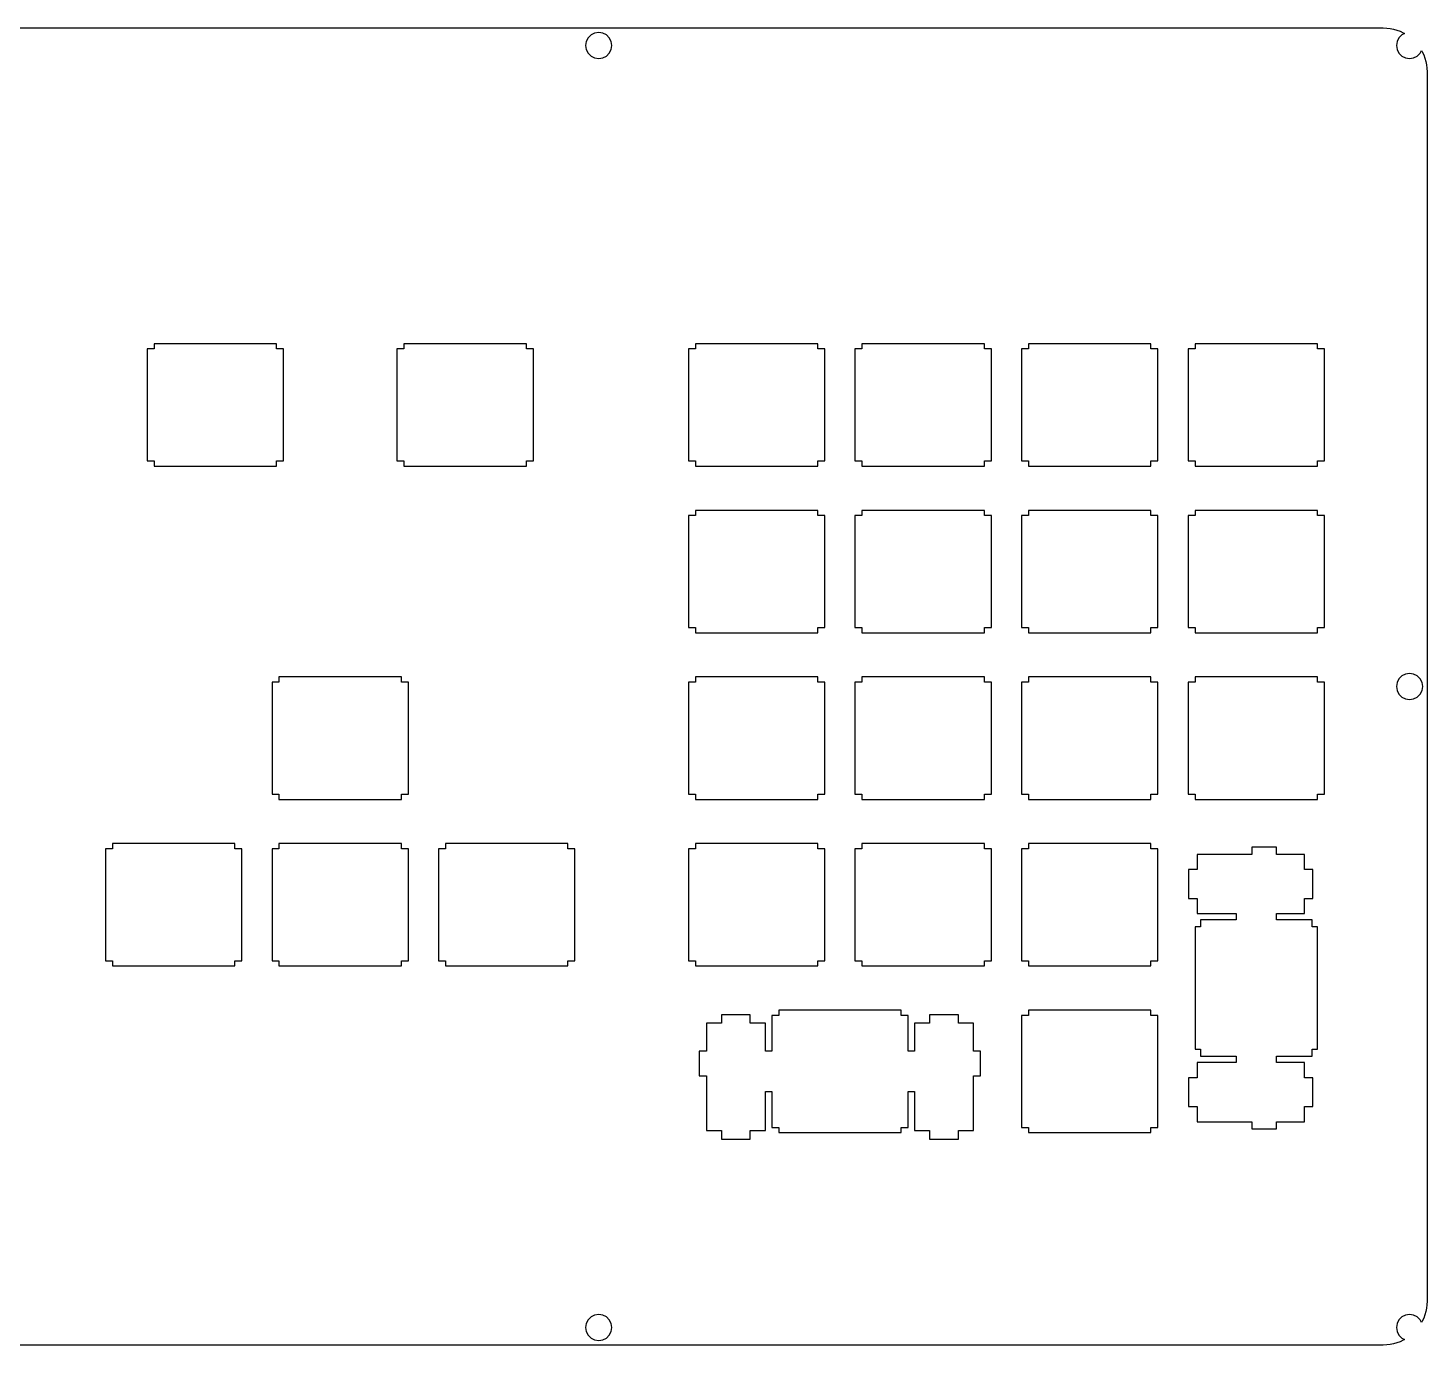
# Model space of a CAD drawing. Extents: x 0 to 468, y 0 to 151.
# Drawn here: x 307.8 to 467.8, y 0.3 to 150.9 of the extents above; entities that cross this region are included whole.
import ezdxf

# ---------------------------------------------------------------- set-up
doc = ezdxf.new("R2010")
doc.units = 0
doc.layers.get('0').update_dxf_attribs({"linetype": 'CONTINUOUS'})

msp = doc.modelspace()

# ---------------------------------------------------------------- linework, layer by layer
at = {"color": 0}
for p, q in [((5.09598, 150.894), (462.77, 150.894)), ((462.77, 150.894), (463.165, 150.879)), ((463.165, 150.879), (463.554, 150.832)), ((463.554, 150.832), (463.938, 150.756)), ((463.938, 150.756), (464.316, 150.65)), ((464.316, 150.65), (464.682, 150.513)), ((464.682, 150.513), (465.042, 150.35)), ((371.609, 149.357), (371.535, 148.893)), ((371.535, 148.893), (371.609, 148.43)), ((371.821, 149.775), (371.609, 149.357)), ((372.156, 150.107), (371.821, 149.775)), ((372.572, 150.32), (372.156, 150.107)), ((373.034, 150.394), (372.572, 150.32)), ((373.5, 150.32), (373.034, 150.394)), ((373.916, 150.107), (373.5, 150.32)), ((374.248, 149.775), (373.916, 150.107)), ((374.463, 149.357), (374.248, 149.775)), ((374.537, 148.893), (374.463, 149.357)), ((374.463, 148.43), (374.537, 148.893)), ((464.344, 149.357), (464.273, 148.893)), ((464.273, 148.893), (464.344, 148.43)), ((464.559, 149.775), (464.344, 149.357)), ((464.891, 150.107), (464.559, 149.775)), ((465.194, 150.264), (464.891, 150.107)), ((465.042, 150.35), (465.194, 150.264)), ((371.609, 148.43), (371.821, 148.012)), ((371.821, 148.012), (372.156, 147.68)), ((372.156, 147.68), (372.572, 147.468)), ((372.572, 147.468), (373.034, 147.394)), ((373.034, 147.394), (373.5, 147.468)), ((373.5, 147.468), (373.916, 147.68)), ((373.916, 147.68), (374.248, 148.012)), ((374.248, 148.012), (374.463, 148.43)), ((464.344, 148.43), (464.559, 148.012)), ((464.559, 148.012), (464.891, 147.68)), ((464.891, 147.68), (465.307, 147.468)), ((465.307, 147.468), (465.773, 147.394)), ((465.773, 147.394), (466.235, 147.468)), ((466.235, 147.468), (466.651, 147.68)), ((466.651, 147.68), (466.983, 148.012)), ((466.983, 148.012), (467.141, 148.317)), ((467.141, 148.317), (467.226, 148.164)), ((467.226, 148.164), (467.392, 147.807)), ((467.392, 147.807), (467.526, 147.439)), ((467.526, 147.439), (467.632, 147.061)), ((467.632, 147.061), (467.709, 146.677)), ((467.709, 146.677), (467.755, 146.287)), ((467.755, 146.287), (467.769, 145.893)), ((467.769, 145.893), (467.769, 5.30684)), ((322.182, 114.194), (321.382, 114.194)), ((321.382, 114.194), (321.382, 101.393)), ((322.182, 114.793), (322.182, 114.194)), ((336.182, 114.793), (322.182, 114.793)), ((336.182, 114.194), (336.182, 114.793)), ((336.983, 114.194), (336.182, 114.194)), ((336.983, 101.393), (336.983, 114.194)), ((350.757, 114.194), (349.957, 114.194)), ((349.957, 114.194), (349.957, 101.393)), ((350.757, 114.793), (350.757, 114.194)), ((364.758, 114.793), (350.757, 114.793)), ((364.758, 114.194), (364.758, 114.793)), ((365.559, 114.194), (364.758, 114.194)), ((365.559, 101.393), (365.559, 114.194)), ((384.094, 114.194), (383.297, 114.194)), ((383.297, 114.194), (383.297, 101.393)), ((384.094, 114.793), (384.094, 114.194)), ((398.096, 114.793), (384.094, 114.793)), ((398.096, 114.194), (398.096, 114.793)), ((398.896, 114.194), (398.096, 114.194)), ((398.896, 101.393), (398.896, 114.194)), ((403.144, 114.194), (402.347, 114.194)), ((402.347, 114.194), (402.347, 101.393)), ((403.144, 114.793), (403.144, 114.194)), ((417.146, 114.793), (403.144, 114.793)), ((417.146, 114.194), (417.146, 114.793)), ((417.946, 114.194), (417.146, 114.194)), ((417.946, 101.393), (417.946, 114.194)), ((422.194, 114.194), (421.397, 114.194)), ((421.397, 114.194), (421.397, 101.393)), ((422.194, 114.793), (422.194, 114.194)), ((436.196, 114.793), (422.194, 114.793)), ((436.196, 114.194), (436.196, 114.793)), ((436.996, 114.194), (436.196, 114.194)), ((436.996, 101.393), (436.996, 114.194)), ((441.244, 114.194), (440.447, 114.194)), ((440.447, 114.194), (440.447, 101.393)), ((441.244, 114.793), (441.244, 114.194)), ((455.246, 114.793), (441.244, 114.793)), ((455.246, 114.194), (455.246, 114.793)), ((456.046, 114.194), (455.246, 114.194)), ((456.046, 101.393), (456.046, 114.194)), ((321.382, 101.393), (322.182, 101.393)), ((322.182, 101.393), (322.182, 100.794)), ((336.182, 100.794), (336.182, 101.393)), ((336.182, 101.393), (336.983, 101.393)), ((349.957, 101.393), (350.757, 101.393)), ((350.757, 101.393), (350.757, 100.794)), ((364.758, 100.794), (364.758, 101.393)), ((364.758, 101.393), (365.559, 101.393)), ((383.297, 101.393), (384.094, 101.393)), ((384.094, 101.393), (384.094, 100.794)), ((398.096, 100.794), (398.096, 101.393)), ((398.096, 101.393), (398.896, 101.393)), ((402.347, 101.393), (403.144, 101.393)), ((403.144, 101.393), (403.144, 100.794)), ((417.146, 100.794), (417.146, 101.393)), ((417.146, 101.393), (417.946, 101.393)), ((421.397, 101.393), (422.194, 101.393)), ((422.194, 101.393), (422.194, 100.794)), ((436.196, 100.794), (436.196, 101.393)), ((436.196, 101.393), (436.996, 101.393)), ((440.447, 101.393), (441.244, 101.393)), ((441.244, 101.393), (441.244, 100.794)), ((455.246, 100.794), (455.246, 101.393)), ((455.246, 101.393), (456.046, 101.393)), ((322.182, 100.794), (336.182, 100.794)), ((350.757, 100.794), (364.758, 100.794)), ((384.094, 100.794), (398.096, 100.794)), ((403.144, 100.794), (417.146, 100.794)), ((422.194, 100.794), (436.196, 100.794)), ((441.244, 100.794), (455.246, 100.794)), ((384.094, 95.1438), (383.297, 95.1438)), ((383.297, 95.1438), (383.297, 82.3433)), ((384.094, 95.7432), (384.094, 95.1438)), ((398.096, 95.7432), (384.094, 95.7432)), ((398.096, 95.1438), (398.096, 95.7432)), ((398.896, 95.1438), (398.096, 95.1438)), ((398.896, 82.3433), (398.896, 95.1438)), ((403.144, 95.1438), (402.347, 95.1438)), ((402.347, 95.1438), (402.347, 82.3433)), ((403.144, 95.7432), (403.144, 95.1438)), ((417.146, 95.7432), (403.144, 95.7432)), ((417.146, 95.1438), (417.146, 95.7432)), ((417.946, 95.1438), (417.146, 95.1438)), ((417.946, 82.3433), (417.946, 95.1438)), ((422.194, 95.1438), (421.397, 95.1438)), ((421.397, 95.1438), (421.397, 82.3433)), ((422.194, 95.7432), (422.194, 95.1438)), ((436.196, 95.7432), (422.194, 95.7432)), ((436.196, 95.1438), (436.196, 95.7432)), ((436.996, 95.1438), (436.196, 95.1438)), ((436.996, 82.3433), (436.996, 95.1438)), ((441.244, 95.1438), (440.447, 95.1438)), ((440.447, 95.1438), (440.447, 82.3433)), ((441.244, 95.7432), (441.244, 95.1438)), ((455.246, 95.7432), (441.244, 95.7432)), ((455.246, 95.1438), (455.246, 95.7432)), ((456.046, 95.1438), (455.246, 95.1438)), ((456.046, 82.3433), (456.046, 95.1438)), ((383.297, 82.3433), (384.094, 82.3433)), ((384.094, 82.3433), (384.094, 81.7439)), ((384.094, 81.7439), (398.096, 81.7439)), ((398.096, 81.7439), (398.096, 82.3433)), ((398.096, 82.3433), (398.896, 82.3433)), ((402.347, 82.3433), (403.144, 82.3433)), ((403.144, 82.3433), (403.144, 81.7439)), ((403.144, 81.7439), (417.146, 81.7439)), ((417.146, 81.7439), (417.146, 82.3433)), ((417.146, 82.3433), (417.946, 82.3433)), ((421.397, 82.3433), (422.194, 82.3433)), ((422.194, 82.3433), (422.194, 81.7439)), ((422.194, 81.7439), (436.196, 81.7439)), ((436.196, 81.7439), (436.196, 82.3433)), ((436.196, 82.3433), (436.996, 82.3433)), ((440.447, 82.3433), (441.244, 82.3433)), ((441.244, 82.3433), (441.244, 81.7439)), ((441.244, 81.7439), (455.246, 81.7439)), ((455.246, 81.7439), (455.246, 82.3433)), ((455.246, 82.3433), (456.046, 82.3433)), ((464.891, 76.8145), (464.559, 76.4826)), ((465.307, 77.0269), (464.891, 76.8145)), ((465.773, 77.0999), (465.307, 77.0269)), ((466.235, 77.0269), (465.773, 77.0999)), ((466.651, 76.8145), (466.235, 77.0269)), ((466.983, 76.4826), (466.651, 76.8145)), ((336.47, 76.0938), (335.671, 76.0938)), ((335.671, 76.0938), (335.671, 63.2933)), ((336.47, 76.6932), (336.47, 76.0938)), ((350.471, 76.6932), (336.47, 76.6932)), ((350.471, 76.0938), (350.471, 76.6932)), ((351.27, 76.0938), (350.471, 76.0938)), ((351.27, 63.2933), (351.27, 76.0938)), ((384.094, 76.0938), (383.297, 76.0938)), ((383.297, 76.0938), (383.297, 63.2933)), ((384.094, 76.6932), (384.094, 76.0938)), ((398.096, 76.6932), (384.094, 76.6932)), ((398.096, 76.0938), (398.096, 76.6932)), ((398.896, 76.0938), (398.096, 76.0938)), ((398.896, 63.2933), (398.896, 76.0938)), ((403.144, 76.0938), (402.347, 76.0938)), ((402.347, 76.0938), (402.347, 63.2933)), ((403.144, 76.6932), (403.144, 76.0938)), ((417.146, 76.6932), (403.144, 76.6932)), ((417.146, 76.0938), (417.146, 76.6932)), ((417.946, 76.0938), (417.146, 76.0938)), ((417.946, 63.2933), (417.946, 76.0938)), ((422.194, 76.0938), (421.397, 76.0938)), ((421.397, 76.0938), (421.397, 63.2933)), ((422.194, 76.6932), (422.194, 76.0938)), ((436.196, 76.6932), (422.194, 76.6932)), ((436.196, 76.0938), (436.196, 76.6932)), ((436.996, 76.0938), (436.196, 76.0938)), ((436.996, 63.2933), (436.996, 76.0938)), ((441.244, 76.0938), (440.447, 76.0938)), ((440.447, 76.0938), (440.447, 63.2933)), ((441.244, 76.6932), (441.244, 76.0938)), ((455.246, 76.6932), (441.244, 76.6932)), ((455.246, 76.0938), (455.246, 76.6932)), ((456.046, 76.0938), (455.246, 76.0938)), ((456.046, 63.2933), (456.046, 76.0938)), ((464.344, 76.0649), (464.273, 75.6006)), ((464.273, 75.6006), (464.344, 75.1374)), ((464.559, 76.4826), (464.344, 76.0649)), ((467.198, 76.0649), (466.983, 76.4826)), ((467.272, 75.6006), (467.198, 76.0649)), ((467.198, 75.1374), (467.272, 75.6006)), ((464.344, 75.1374), (464.559, 74.7201)), ((464.559, 74.7201), (464.891, 74.3878)), ((464.891, 74.3878), (465.307, 74.1743)), ((465.307, 74.1743), (465.773, 74.0999)), ((465.773, 74.0999), (466.235, 74.1743)), ((466.235, 74.1743), (466.651, 74.3878)), ((466.651, 74.3878), (466.983, 74.7201)), ((466.983, 74.7201), (467.198, 75.1374)), ((335.671, 63.2933), (336.47, 63.2933)), ((336.47, 63.2933), (336.47, 62.6939)), ((336.47, 62.6939), (350.471, 62.6939)), ((350.471, 62.6939), (350.471, 63.2933)), ((350.471, 63.2933), (351.27, 63.2933)), ((383.297, 63.2933), (384.094, 63.2933)), ((384.094, 63.2933), (384.094, 62.6939)), ((384.094, 62.6939), (398.096, 62.6939)), ((398.096, 62.6939), (398.096, 63.2933)), ((398.096, 63.2933), (398.896, 63.2933)), ((402.347, 63.2933), (403.144, 63.2933)), ((403.144, 63.2933), (403.144, 62.6939)), ((403.144, 62.6939), (417.146, 62.6939)), ((417.146, 62.6939), (417.146, 63.2933)), ((417.146, 63.2933), (417.946, 63.2933)), ((421.397, 63.2933), (422.194, 63.2933)), ((422.194, 63.2933), (422.194, 62.6939)), ((422.194, 62.6939), (436.196, 62.6939)), ((436.196, 62.6939), (436.196, 63.2933)), ((436.196, 63.2933), (436.996, 63.2933)), ((440.447, 63.2933), (441.244, 63.2933)), ((441.244, 63.2933), (441.244, 62.6939)), ((441.244, 62.6939), (455.246, 62.6939)), ((455.246, 62.6939), (455.246, 63.2933)), ((455.246, 63.2933), (456.046, 63.2933)), ((317.42, 57.6432), (317.42, 57.0438)), ((331.421, 57.6432), (317.42, 57.6432)), ((331.421, 57.0438), (331.421, 57.6432)), ((336.47, 57.6432), (336.47, 57.0438)), ((350.471, 57.6432), (336.47, 57.6432)), ((350.471, 57.0438), (350.471, 57.6432)), ((355.519, 57.6432), (355.519, 57.0438)), ((369.521, 57.6432), (355.519, 57.6432)), ((369.521, 57.0438), (369.521, 57.6432)), ((384.094, 57.6432), (384.094, 57.0438)), ((398.096, 57.6432), (384.094, 57.6432)), ((398.096, 57.0438), (398.096, 57.6432)), ((403.144, 57.6432), (403.144, 57.0438)), ((417.146, 57.6432), (403.144, 57.6432)), ((417.146, 57.0438), (417.146, 57.6432)), ((422.194, 57.6432), (422.194, 57.0438)), ((436.196, 57.6432), (422.194, 57.6432)), ((436.196, 57.0438), (436.196, 57.6432)), ((317.42, 57.0438), (316.621, 57.0438)), ((316.621, 57.0438), (316.621, 44.2433)), ((332.22, 57.0438), (331.421, 57.0438)), ((332.22, 44.2433), (332.22, 57.0438)), ((336.47, 57.0438), (335.671, 57.0438)), ((335.671, 57.0438), (335.671, 44.2433)), ((351.27, 57.0438), (350.471, 57.0438)), ((351.27, 44.2433), (351.27, 57.0438)), ((355.519, 57.0438), (354.722, 57.0438)), ((354.722, 57.0438), (354.722, 44.2433)), ((370.321, 57.0438), (369.521, 57.0438)), ((370.321, 44.2433), (370.321, 57.0438)), ((384.094, 57.0438), (383.297, 57.0438)), ((383.297, 57.0438), (383.297, 44.2433)), ((398.896, 57.0438), (398.096, 57.0438)), ((398.896, 44.2433), (398.896, 57.0438)), ((403.144, 57.0438), (402.347, 57.0438)), ((402.347, 57.0438), (402.347, 44.2433)), ((417.946, 57.0438), (417.146, 57.0438)), ((417.946, 44.2433), (417.946, 57.0438)), ((422.194, 57.0438), (421.397, 57.0438)), ((421.397, 57.0438), (421.397, 44.2433)), ((436.996, 57.0438), (436.196, 57.0438)), ((436.996, 44.2433), (436.996, 57.0438)), ((447.746, 56.3933), (441.477, 56.3933)), ((441.477, 56.3933), (441.477, 54.6682)), ((447.746, 57.2188), (447.746, 56.3933)), ((450.547, 57.2188), (447.746, 57.2188)), ((450.547, 56.3933), (450.547, 57.2188)), ((453.775, 56.3933), (450.547, 56.3933)), ((453.775, 54.6682), (453.775, 56.3933)), ((441.477, 54.6682), (440.496, 54.6682)), ((440.496, 54.6682), (440.496, 51.3676)), ((454.695, 54.6682), (453.775, 54.6682)), ((454.695, 51.3676), (454.695, 54.6682)), ((440.496, 51.3676), (441.477, 51.3676)), ((441.477, 51.3676), (441.477, 49.6439)), ((453.775, 49.6439), (453.775, 51.3676)), ((453.775, 51.3676), (454.695, 51.3676)), ((441.477, 49.6439), (445.946, 49.6439)), ((445.946, 49.6439), (445.946, 48.919)), ((450.547, 48.919), (450.547, 49.6439)), ((450.547, 49.6439), (453.775, 49.6439)), ((441.847, 48.1182), (441.244, 48.1182)), ((441.244, 48.1182), (441.244, 34.1188)), ((445.946, 48.919), (441.847, 48.919)), ((441.847, 48.919), (441.847, 48.1182)), ((454.646, 48.919), (450.547, 48.919)), ((454.646, 48.1182), (454.646, 48.919)), ((455.246, 48.1182), (454.646, 48.1182)), ((455.246, 34.1188), (455.246, 48.1182)), ((316.621, 44.2433), (317.42, 44.2433)), ((317.42, 44.2433), (317.42, 43.6439)), ((317.42, 43.6439), (331.421, 43.6439)), ((331.421, 43.6439), (331.421, 44.2433)), ((331.421, 44.2433), (332.22, 44.2433)), ((335.671, 44.2433), (336.47, 44.2433)), ((336.47, 44.2433), (336.47, 43.6439)), ((336.47, 43.6439), (350.471, 43.6439)), ((350.471, 43.6439), (350.471, 44.2433)), ((350.471, 44.2433), (351.27, 44.2433)), ((354.722, 44.2433), (355.519, 44.2433)), ((355.519, 44.2433), (355.519, 43.6439)), ((355.519, 43.6439), (369.521, 43.6439)), ((369.521, 43.6439), (369.521, 44.2433)), ((369.521, 44.2433), (370.321, 44.2433)), ((383.297, 44.2433), (384.094, 44.2433)), ((384.094, 44.2433), (384.094, 43.6439)), ((384.094, 43.6439), (398.096, 43.6439)), ((398.096, 43.6439), (398.096, 44.2433)), ((398.096, 44.2433), (398.896, 44.2433)), ((402.347, 44.2433), (403.144, 44.2433)), ((403.144, 44.2433), (403.144, 43.6439)), ((403.144, 43.6439), (417.146, 43.6439)), ((417.146, 43.6439), (417.146, 44.2433)), ((417.146, 44.2433), (417.946, 44.2433)), ((421.397, 44.2433), (422.194, 44.2433)), ((422.194, 44.2433), (422.194, 43.6439)), ((422.194, 43.6439), (436.196, 43.6439)), ((436.196, 43.6439), (436.196, 44.2433)), ((436.196, 44.2433), (436.996, 44.2433)), ((393.619, 38.5932), (393.619, 37.9938)), ((407.621, 38.5932), (393.619, 38.5932)), ((407.621, 37.9938), (407.621, 38.5932)), ((422.194, 38.5932), (422.194, 37.9938)), ((436.196, 38.5932), (422.194, 38.5932)), ((436.196, 37.9938), (436.196, 38.5932)), ((387.068, 37.1228), (385.346, 37.1228)), ((385.346, 37.1228), (385.346, 33.8928)), ((390.37, 38.0436), (387.068, 38.0436)), ((387.068, 38.0436), (387.068, 37.1228)), ((390.37, 37.1228), (390.37, 38.0436)), ((392.095, 37.1228), (390.37, 37.1228)), ((392.095, 33.8928), (392.095, 37.1228)), ((393.619, 37.9938), (392.818, 37.9938)), ((392.818, 37.9938), (392.818, 33.8928)), ((408.421, 37.9938), (407.621, 37.9938)), ((408.421, 33.8928), (408.421, 37.9938)), ((410.87, 37.1228), (409.145, 37.1228)), ((409.145, 37.1228), (409.145, 33.8928)), ((414.172, 38.0436), (410.87, 38.0436)), ((410.87, 38.0436), (410.87, 37.1228)), ((414.172, 37.1228), (414.172, 38.0436)), ((415.893, 37.1228), (414.172, 37.1228)), ((415.893, 33.8928), (415.893, 37.1228)), ((422.194, 37.9938), (421.393, 37.9938)), ((421.393, 37.9938), (421.393, 25.1947)), ((436.996, 37.9938), (436.196, 37.9938)), ((436.996, 25.1947), (436.996, 37.9938)), ((385.346, 33.8928), (384.521, 33.8928)), ((384.521, 33.8928), (384.521, 31.094)), ((392.818, 33.8928), (392.095, 33.8928)), ((409.145, 33.8928), (408.421, 33.8928)), ((416.719, 33.8928), (415.893, 33.8928)), ((416.719, 31.094), (416.719, 33.8928)), ((441.244, 34.1188), (441.847, 34.1188)), ((441.847, 34.1188), (441.847, 33.3182)), ((454.646, 33.3182), (454.646, 34.1188)), ((454.646, 34.1188), (455.246, 34.1188)), ((445.946, 32.5934), (441.477, 32.5934)), ((441.477, 32.5934), (441.477, 30.8681)), ((441.847, 33.3182), (445.946, 33.3182)), ((445.946, 33.3182), (445.946, 32.5934)), ((450.547, 32.5934), (450.547, 33.3182)), ((450.547, 33.3182), (454.646, 33.3182)), ((453.775, 32.5934), (450.547, 32.5934)), ((453.775, 30.8681), (453.775, 32.5934)), ((384.521, 31.094), (385.346, 31.094)), ((385.346, 31.094), (385.346, 24.824)), ((415.893, 24.824), (415.893, 31.094)), ((415.893, 31.094), (416.719, 31.094)), ((441.477, 30.8681), (440.496, 30.8681)), ((440.496, 30.8681), (440.496, 27.569)), ((454.695, 30.8681), (453.775, 30.8681)), ((454.695, 27.569), (454.695, 30.8681)), ((392.095, 24.824), (392.095, 29.293)), ((392.095, 29.293), (392.818, 29.293)), ((392.818, 29.293), (392.818, 25.1947)), ((408.421, 25.1947), (408.421, 29.293)), ((408.421, 29.293), (409.145, 29.293)), ((409.145, 29.293), (409.145, 24.824)), ((440.496, 27.569), (441.477, 27.569)), ((441.477, 27.569), (441.477, 25.8437)), ((453.775, 25.8437), (453.775, 27.569)), ((453.775, 27.569), (454.695, 27.569)), ((441.477, 25.8437), (447.746, 25.8437)), ((447.746, 25.8437), (447.746, 25.0183)), ((450.547, 25.0183), (450.547, 25.8437)), ((450.547, 25.8437), (453.775, 25.8437)), ((385.346, 24.824), (387.068, 24.824)), ((387.068, 24.824), (387.068, 23.8428)), ((390.37, 23.8428), (390.37, 24.824)), ((390.37, 24.824), (392.095, 24.824)), ((392.818, 25.1947), (393.619, 25.1947)), ((393.619, 25.1947), (393.619, 24.5938)), ((393.619, 24.5938), (407.621, 24.5938)), ((407.621, 24.5938), (407.621, 25.1947)), ((407.621, 25.1947), (408.421, 25.1947)), ((409.145, 24.824), (410.87, 24.824)), ((410.87, 24.824), (410.87, 23.8428)), ((414.172, 23.8428), (414.172, 24.824)), ((414.172, 24.824), (415.893, 24.824)), ((421.393, 25.1947), (422.194, 25.1947)), ((422.194, 25.1947), (422.194, 24.5938)), ((422.194, 24.5938), (436.196, 24.5938)), ((436.196, 24.5938), (436.196, 25.1947)), ((436.196, 25.1947), (436.996, 25.1947)), ((447.746, 25.0183), (450.547, 25.0183)), ((387.068, 23.8428), (390.37, 23.8428)), ((410.87, 23.8428), (414.172, 23.8428)), ((467.755, 4.91546), (467.709, 4.52547)), ((467.769, 5.30684), (467.755, 4.91546)), ((372.156, 3.52089), (371.821, 3.18878)), ((372.572, 3.73447), (372.156, 3.52089)), ((373.034, 3.80753), (372.572, 3.73447)), ((373.5, 3.73447), (373.034, 3.80753)), ((373.916, 3.52089), (373.5, 3.73447)), ((374.248, 3.18878), (373.916, 3.52089)), ((464.891, 3.52089), (464.559, 3.18878)), ((465.307, 3.73447), (464.891, 3.52089)), ((465.773, 3.80753), (465.307, 3.73447)), ((466.235, 3.73447), (465.773, 3.80753)), ((466.651, 3.52089), (466.235, 3.73447)), ((466.983, 3.18878), (466.651, 3.52089)), ((467.392, 3.39411), (467.226, 3.03857)), ((467.526, 3.76206), (467.392, 3.39411)), ((467.632, 4.14101), (467.526, 3.76206)), ((467.709, 4.52547), (467.632, 4.14101)), ((371.609, 2.77124), (371.535, 2.30684)), ((371.535, 2.30684), (371.609, 1.84381)), ((371.821, 3.18878), (371.609, 2.77124)), ((371.609, 1.84381), (371.821, 1.42627)), ((374.463, 2.77124), (374.248, 3.18878)), ((374.248, 1.42627), (374.463, 1.84381)), ((374.537, 2.30684), (374.463, 2.77124)), ((374.463, 1.84381), (374.537, 2.30684)), ((464.344, 2.77124), (464.273, 2.30684)), ((464.273, 2.30684), (464.344, 1.84381)), ((464.559, 3.18878), (464.344, 2.77124)), ((464.344, 1.84381), (464.559, 1.42627)), ((467.141, 2.88423), (466.983, 3.18878)), ((467.226, 3.03857), (467.141, 2.88423)), ((462.77, 0.3073), (5.09598, 0.3073)), ((371.821, 1.42627), (372.156, 1.09416)), ((372.156, 1.09416), (372.572, 0.88194)), ((372.572, 0.88194), (373.034, 0.80753)), ((373.034, 0.80753), (373.5, 0.88194)), ((373.5, 0.88194), (373.916, 1.09416)), ((373.916, 1.09416), (374.248, 1.42627)), ((463.165, 0.32384), (462.77, 0.3073)), ((463.554, 0.36932), (463.165, 0.32384)), ((463.938, 0.44649), (463.554, 0.36932)), ((464.316, 0.55259), (463.938, 0.44649)), ((464.682, 0.68902), (464.316, 0.55259)), ((464.559, 1.42627), (464.891, 1.09416)), ((465.042, 0.85301), (464.682, 0.68902)), ((464.891, 1.09416), (465.194, 0.93844)), ((465.194, 0.93844), (465.042, 0.85301))]:
    msp.add_line(p, q, dxfattribs=at)

doc.saveas('drawing.dxf')
